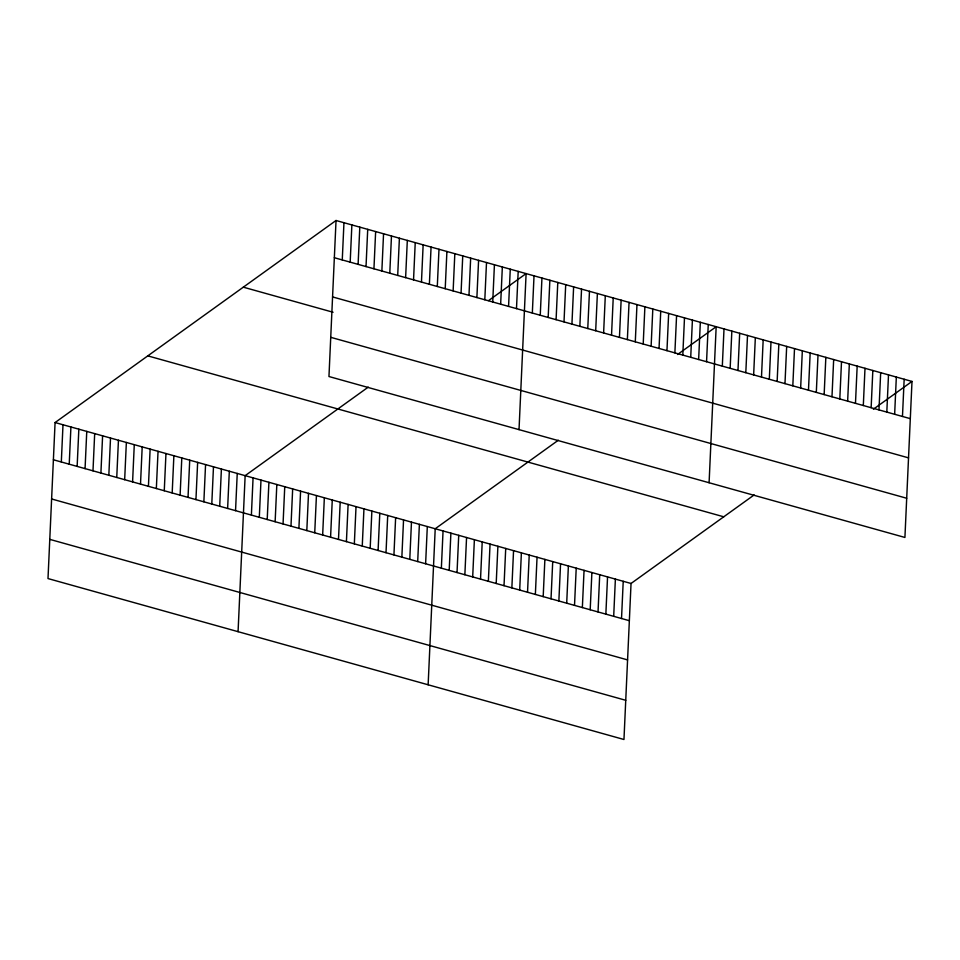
<?xml version="1.0" encoding="UTF-8"?>
<svg xmlns="http://www.w3.org/2000/svg" width="960" height="960" viewBox="0 0 960 960"><rect width="100%" height="100%" fill="white"/><g stroke="black" fill="none" stroke-linecap="round" stroke-linejoin="round"><path stroke-width="1.44" d="M336.036 220.5L328.956 376.524L904.92 537.456L912 381.432L336.036 220.5L55.08 422.544L48 578.568L623.964 739.5L631.044 583.476L754.152 494.94M61.32 461.976L63 424.752M69.228 464.196L70.92 426.972M77.148 466.404L78.84 429.18M85.068 468.624L86.76 431.4M92.988 470.832L94.68 433.608M100.908 473.04L102.6 435.816M108.828 475.26L110.52 438.036M116.748 477.468L118.44 440.244M124.668 479.688L126.36 442.464M132.588 481.896L134.28 444.672M140.508 484.104L142.2 446.88M148.428 486.324L150.12 449.1M156.348 488.532L158.04 451.308M164.268 490.752L165.96 453.528M172.188 492.96L173.88 455.736M180.108 495.168L181.8 457.944M188.028 497.388L189.72 460.164M195.948 499.596L197.64 462.372M203.868 501.816L205.56 464.592M211.788 504.024L213.48 466.8M219.708 506.232L221.4 469.008M227.628 508.452L229.32 471.228M235.548 510.66L237.24 473.436M238.068 631.68L245.148 475.656L368.256 387.12M251.388 515.088L253.068 477.864M259.308 517.296L260.988 480.072M267.216 519.516L268.908 482.292M275.136 521.724L276.828 484.5M283.056 523.944L284.748 486.72M290.976 526.152L292.668 488.928M298.896 528.36L300.588 491.136M306.816 530.58L308.508 493.356M314.736 532.788L316.428 495.564M322.656 535.008L324.348 497.784M342.264 259.932L343.956 222.708M330.576 537.216L332.268 499.992M350.184 262.14L351.876 224.916M338.496 539.424L340.188 502.2M358.104 264.36L359.796 227.136M346.416 541.644L348.108 504.42M366.024 266.568L367.716 229.344M354.336 543.852L356.028 506.628M373.944 268.788L375.636 231.564M362.256 546.072L363.948 508.848M381.864 270.996L383.556 233.772M370.176 548.28L371.868 511.056M389.784 273.204L391.476 235.98M378.096 550.488L379.788 513.264M397.704 275.424L399.396 238.2M386.016 552.708L387.708 515.484M405.624 277.632L407.316 240.408M393.936 554.916L395.628 517.692M413.544 279.852L415.236 242.628M401.856 557.136L403.548 519.912M421.464 282.06L423.144 244.836M409.776 559.344L411.468 522.12M429.384 284.268L431.064 247.044M417.696 561.552L419.388 524.328M437.304 286.488L438.984 249.264M425.616 563.772L427.308 526.548M445.224 288.696L446.904 251.472M428.136 684.792L435.216 528.756L558.324 440.22M453.132 290.916L454.824 253.692M441.36 568.176L443.052 530.952M461.052 293.124L462.744 255.9M449.196 570.36L450.888 533.136M468.972 295.332L470.664 258.108M457.032 572.544L458.724 535.32M476.892 297.552L478.584 260.328M464.868 574.74L466.56 537.516M484.812 299.76L486.504 262.536M472.692 576.924L474.384 539.7M492.732 301.98L494.424 264.756M480.528 579.12L482.22 541.896M500.652 304.188L502.344 266.964M488.364 581.304L490.056 544.08M508.572 306.396L510.264 269.172M496.2 583.488L497.892 546.264M504.024 585.684L505.716 548.46M516.492 308.616L518.184 271.392M511.86 587.868L513.552 550.644M519.024 429.636L526.104 273.6L488.58 300.588M519.696 590.064L521.388 552.84M532.332 313.044L534.024 275.82M527.532 592.248L529.224 555.024M540.252 315.252L541.944 278.028M535.368 594.432L537.048 557.208M548.172 317.46L549.864 280.236M543.192 596.628L544.884 559.404M556.092 319.68L557.784 282.456M551.028 598.812L552.72 561.588M564.012 321.888L565.704 284.664M558.864 600.996L560.556 563.772M571.932 324.108L573.624 286.884M566.7 603.192L568.38 565.968M579.852 326.316L581.544 289.092M574.524 605.376L576.216 568.152M587.772 328.524L589.464 291.3M582.36 607.572L584.052 570.348M595.692 330.744L597.384 293.52M590.196 609.756L591.888 572.532M603.612 332.952L605.304 295.728M598.032 611.94L599.712 574.716M611.532 335.172L613.224 297.948M605.856 614.136L607.548 576.912M619.452 337.38L621.132 300.156M613.692 616.32L615.384 579.096M627.372 339.588L629.052 302.364M621.528 618.516L623.22 581.292M635.292 341.808L636.972 304.584M643.212 344.016L644.892 306.792M651.12 346.236L652.812 309.012M659.04 348.444L660.732 311.22M666.96 350.652L668.652 313.428M674.88 352.872L676.572 315.648M682.8 355.08L684.492 317.856M690.72 357.3L692.412 320.076M698.64 359.508L700.332 322.284M706.56 361.716L708.252 324.504M709.092 482.736L716.172 326.712L677.544 354.492M722.316 366.12L724.008 328.896M730.152 368.316L731.844 331.092M737.976 370.5L739.668 333.276M745.812 372.684L747.504 335.46M753.648 374.88L755.34 337.656M761.484 377.064L763.176 339.84M769.308 379.26L771 342.036M777.144 381.444L778.836 344.22M784.98 383.628L786.672 346.404M792.816 385.824L794.508 348.6M800.652 388.008L802.332 350.784M808.476 390.204L810.168 352.98M816.312 392.388L818.004 355.164M824.148 394.572L825.84 357.348M831.984 396.768L833.664 359.544M839.808 398.952L841.5 361.728M847.644 401.148L849.336 363.924M855.48 403.332L857.172 366.108M863.316 405.516L864.996 368.292M871.14 407.712L872.832 370.488M878.976 409.896L880.668 372.672M886.812 412.08L888.504 374.856M894.648 414.276L896.328 377.052M902.472 416.46L904.164 379.236M873.372 409.212L912 381.432M334.344 257.724L910.308 418.656M332.568 296.928L908.532 457.86M243.324 287.172L333.072 312.252M330.732 337.32L906.696 498.252M147.804 355.872L723.768 516.804M55.08 422.544L631.044 583.476M53.4 459.768L629.364 620.7M51.612 498.972L627.576 659.904M49.776 539.364L625.74 700.296"/></g></svg>
